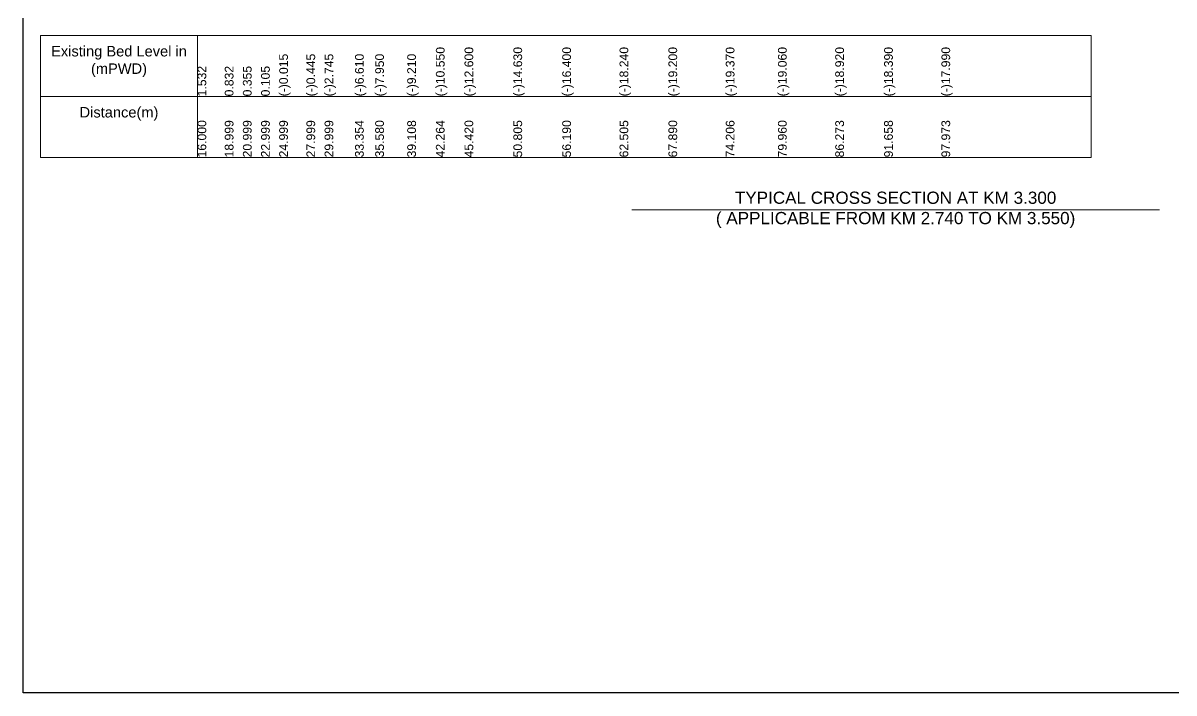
# Model space of a CAD drawing. Header units: inches. Extents: x 89000 to 1304432, y -10828 to 220529.
# Drawn here: x 269147 to 275742, y -9809 to -5967 of the extents above; entities that cross this region are included whole.
import ezdxf

# ---------------------------------------------------------------- set-up
doc = ezdxf.new("R2010")
doc.units = ezdxf.units.IN
doc.header["$LTSCALE"] = 7
doc.header["$MEASUREMENT"] = 0
for name, color, linetype, lineweight in [('Cross section Data Border', 7, 'Continuous', 9), ('Cross Section Labels', 7, 'Continuous', 9), ('Long Section Labels', 7, 'Continuous', 9)]:
    doc.layers.add(name, color=color, linetype=linetype, lineweight=lineweight)
doc.styles.get("Standard").update_dxf_attribs({"font": 'arial.ttf'})

msp = doc.modelspace()

# ---------------------------------------------------------------- linework, layer by layer
msp.add_lwpolyline([(269146.94358, -2737.74334), (279146.94358, -2737.74334), (279146.94358, -9808.74334), (269146.94358, -9808.74334)], close=True)
at = {"layer": 'Cross section Data Border'}
msp.add_lwpolyline([(269246.94358, -6037.74334), (275267.56649, -6037.74334), (275267.56649, -6737.74334), (269246.94358, -6737.74334)], close=True, dxfattribs=at)
for points in [[(270146.94358, -6037.74334), (270146.94358, -6737.74334)], [(269246.94358, -6387.74334), (275267.56649, -6387.74334)]]:
    msp.add_lwpolyline(points, dxfattribs=at)
at = {"layer": 'Cross Section Labels'}
msp.add_lwpolyline([(272634.94358, -7037.74334), (274146.94358, -7037.74334), (275658.94358, -7037.74334)], dxfattribs=at)

# ---------------------------------------------------------------- texts
at = {"layer": 'Cross section Data Border', "char_height": 60, "width": 800, "attachment_point": 5}
for s, insert in [('Existing Bed Level in (mPWD)', (269696.94358, -6187.74334)), ('Distance(m)', (269696.94358, -6487.74334))]:
    msp.add_mtext(s, dxfattribs=dict(at, insert=insert))
at = {"layer": 'Cross Section Labels', "insert": (274146.94358, -7037.74334), "char_height": 70, "attachment_point": 5}
msp.add_mtext('TYPICAL CROSS SECTION AT KM 3.300^J( APPLICABLE FROM KM 2.740 TO KM 3.550)', dxfattribs=at)
at = {"layer": 'Long Section Labels', "char_height": 50, "attachment_point": 1, "rotation": 90}
for s, insert in [('(-)10.550', (271512.67856, -6387.74334)), ('(-)12.600', (271676.80492, -6387.74334)), ('(-)14.630', (271956.83344, -6387.74334)), ('(-)16.400', (272236.86196, -6387.74334)), ('(-)18.240', (272565.2191, -6387.74334)), ('(-)19.200', (272845.24384, -6387.74334)), ('(-)19.370', (273173.68636, -6387.74334)), ('(-)19.060', (273472.86494, -6387.74334)), ('(-)18.920', (273801.16627, -6387.74334)), ('(-)18.390', (274081.19441, -6387.74334)), ('(-)17.990', (274409.57045, -6387.74334)), ('(-)0.015', (270614.9308, -6387.74334)), ('(-)0.445', (270770.92654, -6387.74334)), ('(-)2.745', (270874.92369, -6387.74334)), ('(-)6.610', (271049.36997, -6387.74334)), ('(-)7.950', (271165.11274, -6387.74334)), ('(-)9.210', (271348.60262, -6387.74334)), ('1.532', (270146.94358, -6387.74334)), ('0.832', (270302.93932, -6387.74334)), ('0.355', (270406.93648, -6387.74334)), ('0.105', (270510.93364, -6387.74334)), ('16.000', (270146.94358, -6737.74334)), ('18.999', (270302.93932, -6737.74334)), ('20.999', (270406.93648, -6737.74334)), ('22.999', (270510.93364, -6737.74334)), ('24.999', (270614.9308, -6737.74334)), ('27.999', (270770.92654, -6737.74334)), ('29.999', (270874.92369, -6737.74334)), ('33.354', (271049.36997, -6737.74334)), ('35.580', (271165.11274, -6737.74334)), ('39.108', (271348.60262, -6737.74334)), ('42.264', (271512.67856, -6737.74334)), ('45.420', (271676.80492, -6737.74334)), ('50.805', (271956.83344, -6737.74334)), ('56.190', (272236.86196, -6737.74334)), ('62.505', (272565.2191, -6737.74334)), ('67.890', (272845.24384, -6737.74334)), ('74.206', (273173.68636, -6737.74334)), ('79.960', (273472.86494, -6737.74334)), ('86.273', (273801.16627, -6737.74334)), ('91.658', (274081.19441, -6737.74334)), ('97.973', (274409.57045, -6737.74334))]:
    msp.add_mtext(s, dxfattribs=dict(at, insert=insert))

doc.saveas('drawing.dxf')
